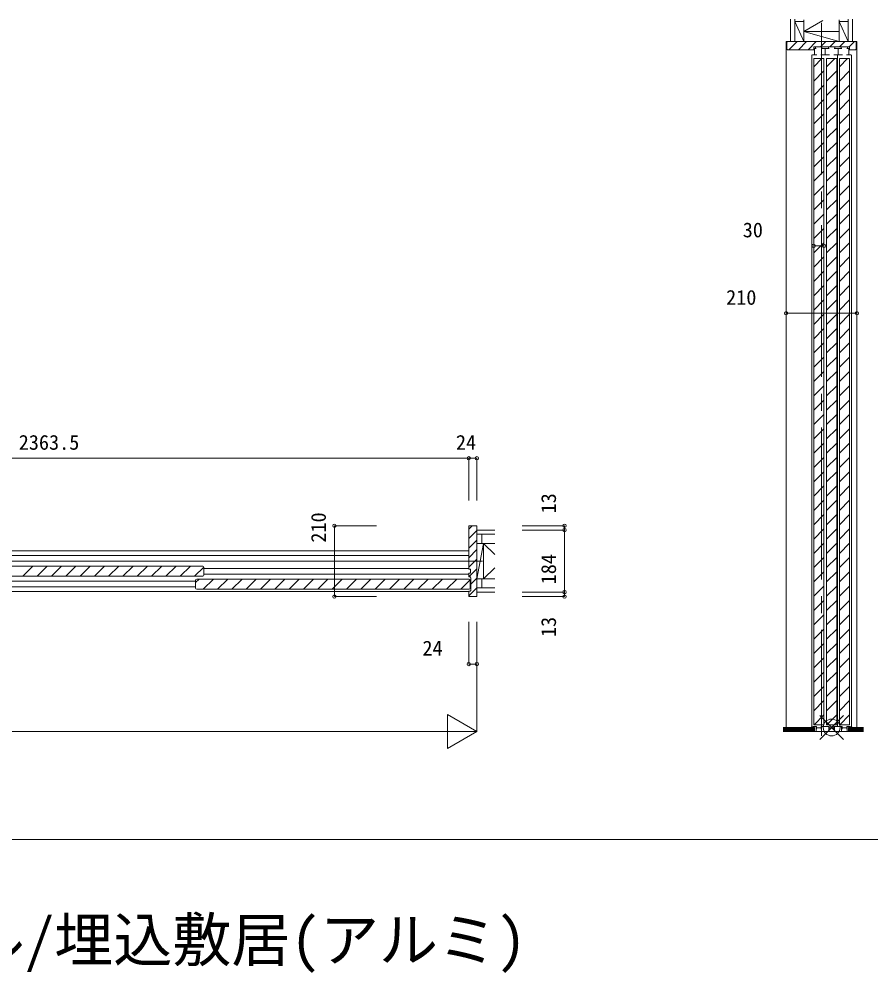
# Model space of a CAD drawing. Units: millimetres, scale not verified. Extents: x -14342 to 14341, y -10000 to 10000.
# Drawn here: x -11984 to -9460, y -7148 to -4321 of the extents above; entities that cross this region are included whole.
import ezdxf
from ezdxf.enums import TextEntityAlignment as Align

# ---------------------------------------------------------------- set-up
doc = ezdxf.new("R2010")
doc.units = ezdxf.units.MM
doc.header["$LTSCALE"] = 50
doc.linetypes.add('CHAIN2', pattern=[12, 9, -1, 1, -1])
for name, color, linetype, lineweight in [('0-0_0', 7, 'Continuous', 9), ('0-3_YKK_11', 2, 'Continuous', 18), ('0-4_YKK_12', 1, 'Continuous', 18), ('0-5_YKK_13', 7, 'Continuous', 9), ('0-6_YKK_D', 4, 'Continuous', 18), ('0-7_YSS_K', 4, 'Continuous', 18)]:
    doc.layers.add(name, color=color, linetype=linetype, lineweight=lineweight)
doc.layers.add('0-1_USER1', color=7, linetype='Continuous')
doc.styles.add('ＭＳ ゴシック', font='')
doc.styles.get('ＭＳ ゴシック').set_extended_font_data('MS Gothic')

msp = doc.modelspace()

# ---------------------------------------------------------------- linework, layer by layer
at = {"layer": '0-0_0'}
msp.add_line((-14340.51, -6752.5), (14159.49, -6752.5), dxfattribs=at)
at = {"layer": '0-3_YKK_11'}
for p, q in [((-9629.2, -4992.78), (-9599.2, -4992.78)), ((-9711.2, -5192.78), (-9501.2, -5192.78)), ((-13015.19, -5622.5), (-10651.69, -5622.5)), ((-10651.69, -5622.5), (-10627.69, -5622.5)), ((-10651.69, -5622.5), (-10651.69, -5747.5)), ((-10627.69, -5622.5), (-10627.69, -5747.5)), ((-11049.92, -5822.5), (-10924.92, -5822.5)), ((-11049.92, -5822.5), (-11049.92, -6032.5)), ((-10492.93, -5822.5), (-10367.93, -5822.5)), ((-10367.93, -5835.5), (-10367.93, -5822.5)), ((-10492.93, -5835.5), (-10367.93, -5835.5)), ((-10367.93, -5835.5), (-10367.93, -6019.5)), ((-10492.93, -6019.5), (-10367.93, -6019.5)), ((-10367.93, -6019.5), (-10367.93, -6032.5)), ((-11049.92, -6032.5), (-10924.92, -6032.5)), ((-10492.93, -6032.5), (-10367.93, -6032.5)), ((-10627.69, -6107.5), (-10627.69, -6432.5)), ((-10714.29, -6382.5), (-10714.29, -6482.5)), ((-10714.29, -6382.5), (-10627.69, -6432.5)), ((-13849.69, -6432.5), (-10627.69, -6432.5)), ((-10714.29, -6482.5), (-10627.69, -6432.5))]:
    msp.add_line(p, q, dxfattribs=at)
msp.add_lwpolyline([(-10651.69, -6107.5), (-10651.69, -6232.5), (-10627.69, -6232.5)], dxfattribs=at)
for centre in [(-9629.2, -4992.78), (-9599.2, -4992.78), (-9711.2, -5192.78), (-9501.2, -5192.78), (-10651.69, -5622.5), (-10627.69, -5622.5), (-11049.92, -5822.5), (-10367.93, -5822.5), (-10367.93, -5835.5), (-10367.93, -6019.5), (-11049.92, -6032.5), (-10367.93, -6032.5), (-10651.69, -6232.5), (-10627.69, -6232.5)]:
    msp.add_circle(centre, 5, dxfattribs=at)
at = {"layer": '0-4_YKK_12'}
for p, q in [((-9611.55, -6455.86), (-9540.84, -6385.14)), ((-9611.55, -6385.14), (-9540.84, -6455.86))]:
    msp.add_line(p, q, dxfattribs=at)
msp.add_circle((-9576.2, -6420.5), 25, dxfattribs=at)
at = {"layer": '0-5_YKK_13'}
for p, q in [((-9698.2, -4387.5), (-9698.2, -4321.06)), ((-9685.7, -4321.06), (-9685.7, -4387.5)), ((-9658.7, -4323.1), (-9658.7, -4387.5)), ((-9602.34, -4324.96), (-9658.7, -4357.5)), ((-9553.7, -4323.1), (-9553.7, -4387.5)), ((-9526.7, -4387.5), (-9526.7, -4320.58)), ((-9514.2, -4320.58), (-9514.2, -4387.5)), ((-9658.7, -4327.5), (-9685.7, -4327.5)), ((-9685.7, -4327.5), (-9658.7, -4387.5)), ((-9526.7, -4327.5), (-9553.7, -4327.5)), ((-9553.7, -4327.5), (-9526.7, -4387.5)), ((-9658.7, -4357.5), (-9553.7, -4387.5)), ((-9553.7, -4357.5), (-9658.7, -4357.5)), ((-10627.69, -5835.5), (-10574.61, -5835.5)), ((-10627.69, -5848), (-10574.61, -5848)), ((-10612.69, -5848), (-10612.69, -5875)), ((-10574.61, -5875), (-10627.69, -5875)), ((-10607.69, -5875), (-10627.69, -5980)), ((-10574.61, -5908.08), (-10607.69, -5875)), ((-10607.69, -5875), (-10607.69, -5980)), ((-13896.14, -5927.5), (-10610.64, -5927.5)), ((-10574.61, -5946.92), (-10607.69, -5980)), ((-10574.61, -5980), (-10627.69, -5980)), ((-10612.69, -5980), (-10612.69, -6007)), ((-10574.61, -5980), (-10607.69, -5980)), ((-10574.61, -6007), (-10627.69, -6007)), ((-10627.69, -6019.5), (-10574.61, -6019.5)), ((-9719.54, -6420.5), (-9626.61, -6420.5)), ((-9719.54, -6423.5), (-9626.7, -6423.5)), ((-9719.54, -6426.5), (-9626.7, -6426.5)), ((-9719.54, -6429.5), (-9626.7, -6429.5)), ((-9719.54, -6432.5), (-9482.02, -6432.5)), ((-9626.7, -6420.5), (-9626.7, -6432.5)), ((-9482.02, -6420.5), (-9525.7, -6420.5)), ((-9525.7, -6420.5), (-9525.7, -6432.5)), ((-9482.02, -6423.5), (-9525.7, -6423.5)), ((-9482.02, -6426.5), (-9525.7, -6426.5)), ((-9482.02, -6429.5), (-9525.7, -6429.5))]:
    msp.add_line(p, q, dxfattribs=at)
at = {"layer": '0-5_YKK_13', "linetype": 'CHAIN2'}
msp.add_line((-9606.2, -4331.51), (-9606.2, -6445.03), dxfattribs=at)
at = {"layer": '0-6_YKK_D'}
for p, q in [((-9708.7, -4389.32), (-9706.88, -4387.5)), ((-9702.59, -4411.5), (-9678.59, -4387.5)), ((-9698.2, -4387.5), (-9685.7, -4387.5)), ((-9674.31, -4411.5), (-9650.31, -4387.5)), ((-9658.7, -4387.5), (-9553.7, -4387.5)), ((-9646.02, -4411.5), (-9622.02, -4387.5)), ((-9623.6, -4403.1), (-9604.8, -4403.1)), ((-9623.6, -4408.2), (-9623.6, -4403.1)), ((-9609.34, -4403.1), (-9593.74, -4387.5)), ((-9606.8, -4408.2), (-9583.6, -4408.2)), ((-9604.8, -4403.1), (-9604.8, -4408.2)), ((-9595.2, -4408.2), (-9595.2, -4426.7)), ((-9585.6, -4403.1), (-9585.6, -4408.2)), ((-9581.05, -4403.1), (-9565.45, -4387.5)), ((-9568.8, -4408.2), (-9545.6, -4408.2)), ((-9566.8, -4403.1), (-9566.8, -4408.2)), ((-9557.2, -4408.2), (-9557.2, -4426.7)), ((-9552.77, -4403.1), (-9537.17, -4387.5)), ((-9547.6, -4403.1), (-9547.6, -4408.2)), ((-9526.7, -4387.5), (-9514.2, -4387.5)), ((-9524.49, -4403.1), (-9508.89, -4387.5)), ((-9637, -4411.7), (-9627.3, -4411.7)), ((-9635.2, -4426.88), (-9635.2, -6418.77)), ((-9620.4, -4426.7), (-9633, -4426.7)), ((-9629.2, -4437.5), (-9599.2, -4437.5)), ((-9629.2, -6412.5), (-9629.2, -4437.5)), ((-9629.2, -4461.91), (-9604.78, -4437.5)), ((-9608, -4426.7), (-9582.4, -4426.7)), ((-9599.2, -6412.5), (-9599.2, -4437.5)), ((-9599.2, -6412.5), (-9599.2, -4437.5)), ((-9591.2, -4437.5), (-9561.2, -4437.5)), ((-9591.2, -6412.5), (-9591.2, -4437.5)), ((-9591.2, -4461.91), (-9566.78, -4437.5)), ((-9570, -4426.7), (-9544.4, -4426.7)), ((-9561.2, -6412.5), (-9561.2, -4437.5)), ((-9561.2, -6412.5), (-9561.2, -4437.5)), ((-9559.2, -4426.88), (-9559.2, -6417.5)), ((-9553.2, -4437.5), (-9523.2, -4437.5)), ((-9553.2, -6412.5), (-9553.2, -4437.5)), ((-9553.2, -4461.91), (-9528.78, -4437.5)), ((-9532, -4426.7), (-9519.4, -4426.7)), ((-9515.4, -4411.7), (-9525.1, -4411.7)), ((-9523.2, -6412.5), (-9523.2, -4437.5)), ((-9517.2, -4426.88), (-9517.2, -6418.77)), ((-9629.2, -4504.34), (-9599.2, -4474.34)), ((-9591.2, -4504.34), (-9561.2, -4474.34)), ((-9553.2, -4504.34), (-9523.2, -4474.34)), ((-9629.2, -4546.77), (-9599.2, -4516.77)), ((-9591.2, -4546.77), (-9561.2, -4516.77)), ((-9553.2, -4546.77), (-9523.2, -4516.77)), ((-9629.2, -4589.19), (-9599.2, -4559.19)), ((-9591.2, -4589.19), (-9561.2, -4559.19)), ((-9553.2, -4589.19), (-9523.2, -4559.19)), ((-9629.2, -4631.62), (-9599.2, -4601.62)), ((-9591.2, -4631.62), (-9561.2, -4601.62)), ((-9553.2, -4631.62), (-9523.2, -4601.62)), ((-9629.2, -4674.05), (-9599.2, -4644.05)), ((-9591.2, -4674.05), (-9561.2, -4644.05)), ((-9553.2, -4674.05), (-9523.2, -4644.05)), ((-9629.2, -4716.47), (-9599.2, -4686.47)), ((-9591.2, -4716.47), (-9561.2, -4686.47)), ((-9553.2, -4716.47), (-9523.2, -4686.47)), ((-9629.2, -4758.9), (-9599.2, -4728.9)), ((-9591.2, -4758.9), (-9561.2, -4728.9)), ((-9553.2, -4758.9), (-9523.2, -4728.9)), ((-9629.2, -4801.33), (-9599.2, -4771.33)), ((-9591.2, -4801.33), (-9561.2, -4771.33)), ((-9553.2, -4801.33), (-9523.2, -4771.33)), ((-9629.2, -4843.75), (-9599.2, -4813.75)), ((-9591.2, -4843.75), (-9561.2, -4813.75)), ((-9553.2, -4843.75), (-9523.2, -4813.75)), ((-9629.2, -4886.18), (-9599.2, -4856.18)), ((-9591.2, -4886.18), (-9561.2, -4856.18)), ((-9553.2, -4886.18), (-9523.2, -4856.18)), ((-9629.2, -4928.61), (-9599.2, -4898.61)), ((-9591.2, -4928.61), (-9561.2, -4898.61)), ((-9553.2, -4928.61), (-9523.2, -4898.61)), ((-9629.2, -4971.03), (-9599.2, -4941.03)), ((-9591.2, -4971.03), (-9561.2, -4941.03)), ((-9553.2, -4971.03), (-9523.2, -4941.03)), ((-9629.2, -5013.46), (-9599.2, -4983.46)), ((-9591.2, -5013.46), (-9561.2, -4983.46)), ((-9553.2, -5013.46), (-9523.2, -4983.46)), ((-9629.2, -5055.88), (-9599.2, -5025.88)), ((-9591.2, -5055.88), (-9561.2, -5025.88)), ((-9553.2, -5055.88), (-9523.2, -5025.88)), ((-9629.2, -5098.31), (-9599.2, -5068.31)), ((-9591.2, -5098.31), (-9561.2, -5068.31)), ((-9553.2, -5098.31), (-9523.2, -5068.31)), ((-9629.2, -5140.74), (-9599.2, -5110.74)), ((-9591.2, -5140.74), (-9561.2, -5110.74)), ((-9553.2, -5140.74), (-9523.2, -5110.74)), ((-9629.2, -5183.16), (-9599.2, -5153.16)), ((-9591.2, -5183.16), (-9561.2, -5153.16)), ((-9553.2, -5183.16), (-9523.2, -5153.16)), ((-9629.2, -5225.59), (-9599.2, -5195.59)), ((-9591.2, -5225.59), (-9561.2, -5195.59)), ((-9553.2, -5225.59), (-9523.2, -5195.59)), ((-9629.2, -5268.02), (-9599.2, -5238.02)), ((-9591.2, -5268.02), (-9561.2, -5238.02)), ((-9553.2, -5268.02), (-9523.2, -5238.02)), ((-9629.2, -5310.44), (-9599.2, -5280.44)), ((-9591.2, -5310.44), (-9561.2, -5280.44)), ((-9553.2, -5310.44), (-9523.2, -5280.44)), ((-9629.2, -5352.87), (-9599.2, -5322.87)), ((-9591.2, -5352.87), (-9561.2, -5322.87)), ((-9553.2, -5352.87), (-9523.2, -5322.87)), ((-9629.2, -5395.3), (-9599.2, -5365.3)), ((-9591.2, -5395.3), (-9561.2, -5365.3)), ((-9553.2, -5395.3), (-9523.2, -5365.3)), ((-9629.2, -5437.72), (-9599.2, -5407.72)), ((-9591.2, -5437.72), (-9561.2, -5407.72)), ((-9553.2, -5437.72), (-9523.2, -5407.72)), ((-9629.2, -5480.15), (-9599.2, -5450.15)), ((-9591.2, -5480.15), (-9561.2, -5450.15)), ((-9553.2, -5480.15), (-9523.2, -5450.15)), ((-9629.2, -5522.58), (-9599.2, -5492.58)), ((-9591.2, -5522.58), (-9561.2, -5492.58)), ((-9553.2, -5522.58), (-9523.2, -5492.58)), ((-9629.2, -5565), (-9599.2, -5535)), ((-9591.2, -5565), (-9561.2, -5535)), ((-9553.2, -5565), (-9523.2, -5535)), ((-9629.2, -5607.43), (-9599.2, -5577.43)), ((-9591.2, -5607.43), (-9561.2, -5577.43)), ((-9553.2, -5607.43), (-9523.2, -5577.43)), ((-9629.2, -5649.85), (-9599.2, -5619.85)), ((-9591.2, -5649.85), (-9561.2, -5619.85)), ((-9553.2, -5649.85), (-9523.2, -5619.85)), ((-9629.2, -5692.28), (-9599.2, -5662.28)), ((-9591.2, -5692.28), (-9561.2, -5662.28)), ((-9553.2, -5692.28), (-9523.2, -5662.28)), ((-9629.2, -5734.71), (-9599.2, -5704.71)), ((-9591.2, -5734.71), (-9561.2, -5704.71)), ((-9553.2, -5734.71), (-9523.2, -5704.71)), ((-9629.2, -5777.13), (-9599.2, -5747.13)), ((-9591.2, -5777.13), (-9561.2, -5747.13)), ((-9553.2, -5777.13), (-9523.2, -5747.13)), ((-9629.2, -5819.56), (-9599.2, -5789.56)), ((-9591.2, -5819.56), (-9561.2, -5789.56)), ((-9553.2, -5819.56), (-9523.2, -5789.56)), ((-9629.2, -5861.99), (-9599.2, -5831.99)), ((-9591.2, -5861.99), (-9561.2, -5831.99)), ((-9553.2, -5861.99), (-9523.2, -5831.99)), ((-9629.2, -5904.41), (-9599.2, -5874.41)), ((-9591.2, -5904.41), (-9561.2, -5874.41)), ((-9553.2, -5904.41), (-9523.2, -5874.41)), ((-13825.69, -5897), (-10651.69, -5897)), ((-12226.19, -5911), (-10651.69, -5911)), ((-10651.69, -5928), (-12226.19, -5928)), ((-9629.2, -5946.84), (-9599.2, -5916.84)), ((-9591.2, -5946.84), (-9561.2, -5916.84)), ((-9553.2, -5946.84), (-9523.2, -5916.84)), ((-11436.69, -5949), (-10651.69, -5949)), ((-10651.69, -5966), (-11436.69, -5966)), ((-9629.2, -5989.27), (-9599.2, -5959.27)), ((-9591.2, -5989.27), (-9561.2, -5959.27)), ((-9553.2, -5989.27), (-9523.2, -5959.27)), ((-11461.19, -5987), (-13825.69, -5987)), ((-13825.69, -6004), (-11461.19, -6004)), ((-13825.69, -6018), (-10651.69, -6018)), ((-9629.2, -6031.69), (-9599.2, -6001.69)), ((-9591.2, -6031.69), (-9561.2, -6001.69)), ((-9553.2, -6031.69), (-9523.2, -6001.69)), ((-9629.2, -6074.12), (-9599.2, -6044.12)), ((-9591.2, -6074.12), (-9561.2, -6044.12)), ((-9553.2, -6074.12), (-9523.2, -6044.12)), ((-9629.2, -6116.54), (-9599.2, -6086.54)), ((-9591.2, -6116.54), (-9561.2, -6086.54)), ((-9553.2, -6116.54), (-9523.2, -6086.54)), ((-9629.2, -6158.97), (-9599.2, -6128.97)), ((-9591.2, -6158.97), (-9561.2, -6128.97)), ((-9553.2, -6158.97), (-9523.2, -6128.97)), ((-9629.2, -6201.4), (-9599.2, -6171.4)), ((-9591.2, -6201.4), (-9561.2, -6171.4)), ((-9553.2, -6201.4), (-9523.2, -6171.4)), ((-9629.2, -6243.82), (-9599.2, -6213.82)), ((-9591.2, -6243.82), (-9561.2, -6213.82)), ((-9553.2, -6243.82), (-9523.2, -6213.82)), ((-9629.2, -6286.25), (-9599.2, -6256.25)), ((-9591.2, -6286.25), (-9561.2, -6256.25)), ((-9553.2, -6286.25), (-9523.2, -6256.25)), ((-9629.2, -6328.68), (-9599.2, -6298.68)), ((-9591.2, -6328.68), (-9561.2, -6298.68)), ((-9553.2, -6328.68), (-9523.2, -6298.68)), ((-9629.2, -6371.1), (-9599.2, -6341.1)), ((-9591.2, -6371.1), (-9561.2, -6341.1)), ((-9553.2, -6371.1), (-9523.2, -6341.1)), ((-9628.16, -6412.5), (-9599.2, -6383.53)), ((-9590.16, -6412.5), (-9561.2, -6383.53)), ((-9552.16, -6412.5), (-9523.2, -6383.53)), ((-9629.2, -6412.5), (-9599.2, -6412.5)), ((-9591.2, -6412.5), (-9561.2, -6412.5)), ((-9553.2, -6412.5), (-9523.2, -6412.5)), ((-9636.7, -6420.3), (-9636.7, -6419.7)), ((-9635.2, -6420.5), (-9635.2, -6420.14)), ((-9607.2, -6422), (-9621.2, -6422)), ((-9569.2, -6422), (-9583.2, -6422)), ((-9545.2, -6422), (-9531.2, -6422)), ((-9517.2, -6420.5), (-9517.2, -6420.14)), ((-9515.7, -6420.3), (-9515.7, -6419.7))]:
    msp.add_line(p, q, dxfattribs=at)
for points in [[(-9708.7, -4387.5), (-9711.2, -4387.5), (-9711.2, -6420.5)], [(-9528.7, -4387.5), (-9683.7, -4387.5), (-9708.7, -4387.5), (-9708.7, -4409.5)], [(-9706.7, -4411.5), (-9629.3, -4411.5), (-9628.8, -4411), (-9628.8, -4403.1), (-9584.7, -4403.1), (-9567.7, -4403.1), (-9523.6, -4403.1), (-9523.6, -4411), (-9523.1, -4411.5), (-9505.7, -4411.5)], [(-9621.6, -4408.2), (-9627.3, -4408.2), (-9627.3, -4426.7)], [(-9547.6, -4403.1), (-9528.8, -4403.1), (-9528.8, -4408.2)], [(-9530.8, -4408.2), (-9525.1, -4408.2), (-9525.1, -4426.7)], [(-9503.7, -4409.5), (-9503.7, -4387.5), (-9528.7, -4387.5)], [(-9503.7, -4387.5), (-9501.2, -4387.5), (-9501.2, -6420.5)], [(-9630.7, -6417.7), (-9622.5, -6417.7), (-9622.5, -6432.5), (-9605.9, -6432.5), (-9605.9, -6417.7), (-9584.5, -6417.7)], [(-9622.65, -6417.5), (-9621.2, -6417.5), (-9621.2, -6425.5)], [(-9607.2, -6425.5), (-9607.2, -6417.5), (-9605.74, -6417.5)], [(-9584.65, -6417.5), (-9583.2, -6417.5), (-9583.2, -6425.5)], [(-9584.5, -6417.7), (-9584.5, -6432.5), (-9567.9, -6432.5), (-9567.9, -6417.7), (-9546.5, -6417.7)], [(-9569.2, -6425.5), (-9569.2, -6417.5), (-9567.74, -6417.5)], [(-9545.2, -6425.5), (-9545.2, -6417.5), (-9546.65, -6417.5)], [(-9521.7, -6417.7), (-9529.9, -6417.7), (-9529.9, -6432.5), (-9546.5, -6432.5), (-9546.5, -6417.7)], [(-9529.74, -6417.5), (-9531.2, -6417.5), (-9531.2, -6425.5)]]:
    msp.add_lwpolyline(points, dxfattribs=at)
for centre, radius, start, end in [((-9706.7, -4409.5), 2, 180.00001, 269.99999), ((-9505.7, -4409.5), 2, 270.00001, 359.99999), ((-9630.7, -6427.7), 10, 90, 126.86989), ((-9521.7, -6427.7), 10, 53.13011, 90)]:
    msp.add_arc(centre, radius, start, end, dxfattribs=at)
at = {"layer": '0-7_YSS_K'}
for p, q in [((-10651.69, -5832.54), (-10641.65, -5822.5)), ((-10651.69, -5860.83), (-10627.69, -5836.83)), ((-10627.69, -5835.5), (-10627.69, -5848)), ((-10651.69, -5889.11), (-10627.69, -5865.11)), ((-10627.69, -5875), (-10627.69, -5980)), ((-10651.69, -5917.4), (-10627.69, -5893.4)), ((-10651.69, -5945.68), (-10627.69, -5921.68)), ((-12247.39, -5942.5), (-11439.99, -5942.5)), ((-11973.48, -5972.5), (-11943.48, -5942.5)), ((-11931.05, -5972.5), (-11901.05, -5942.5)), ((-11888.63, -5972.5), (-11858.63, -5942.5)), ((-11846.2, -5972.5), (-11816.2, -5942.5)), ((-11803.77, -5972.5), (-11773.77, -5942.5)), ((-11761.35, -5972.5), (-11731.35, -5942.5)), ((-11718.92, -5972.5), (-11688.92, -5942.5)), ((-11676.49, -5972.5), (-11646.49, -5942.5)), ((-11634.07, -5972.5), (-11604.07, -5942.5)), ((-11591.64, -5972.5), (-11561.64, -5942.5)), ((-11549.22, -5972.5), (-11519.22, -5942.5)), ((-11506.79, -5972.5), (-11476.79, -5942.5)), ((-11464.36, -5972.5), (-11436.8, -5944.94)), ((-11436.69, -5945.8), (-11436.69, -5969.2)), ((-10651.61, -5973.89), (-10627.69, -5949.96)), ((-12247.39, -5972.5), (-11439.99, -5972.5)), ((-11461.19, -5990.73), (-11450.96, -5980.5)), ((-11461.19, -6007.2), (-11461.19, -5983.8)), ((-11457.89, -5980.5), (-10650.49, -5980.5)), ((-11438.54, -6010.5), (-11408.54, -5980.5)), ((-11396.11, -6010.5), (-11366.11, -5980.5)), ((-11353.68, -6010.5), (-11323.68, -5980.5)), ((-11311.26, -6010.5), (-11281.26, -5980.5)), ((-11268.83, -6010.5), (-11238.83, -5980.5)), ((-11226.41, -6010.5), (-11196.41, -5980.5)), ((-11183.98, -6010.5), (-11153.98, -5980.5)), ((-11141.55, -6010.5), (-11111.55, -5980.5)), ((-11099.13, -6010.5), (-11069.13, -5980.5)), ((-11056.7, -6010.5), (-11026.7, -5980.5)), ((-11014.27, -6010.5), (-10984.27, -5980.5)), ((-10971.85, -6010.5), (-10941.85, -5980.5)), ((-10929.42, -6010.5), (-10899.42, -5980.5)), ((-10886.99, -6010.5), (-10856.99, -5980.5)), ((-10844.57, -6010.5), (-10814.57, -5980.5)), ((-10802.14, -6010.5), (-10772.14, -5980.5)), ((-10759.72, -6010.5), (-10729.72, -5980.5)), ((-10717.29, -6010.5), (-10687.29, -5980.5)), ((-10674.86, -6010.5), (-10647.3, -5982.94)), ((-10650.69, -5974.5), (-10647.69, -5974.5)), ((-10647.19, -5983.8), (-10647.19, -6007.2)), ((-10645.69, -5976.5), (-10645.69, -6014.5)), ((-10645.69, -5996.25), (-10627.69, -5978.25)), ((-11457.89, -6010.5), (-10650.49, -6010.5)), ((-10651.69, -6030.53), (-10627.69, -6006.53)), ((-10651.69, -6017.5), (-10651.69, -6030.5)), ((-10647.69, -6016.5), (-10650.69, -6016.5)), ((-10627.69, -6019.5), (-10627.69, -6007))]:
    msp.add_line(p, q, dxfattribs=at)
for points in [[(-10651.69, -5824.5), (-10651.69, -5951), (-10651.19, -5951.5), (-10646.69, -5951.5), (-10646.69, -5952.5), (-10646.69, -5962.5), (-10646.69, -5963.5), (-10651.19, -5963.5), (-10651.69, -5964), (-10651.69, -5973.5)], [(-10627.69, -6007.5), (-10627.69, -5847.5), (-10627.69, -5822.5), (-10649.69, -5822.5)], [(-10649.69, -6032.5), (-10627.69, -6032.5), (-10627.69, -6007.5)]]:
    msp.add_lwpolyline(points, dxfattribs=at)
for centre, radius, start, end in [((-10649.69, -5824.5), 2, 90.00001, 179.99999), ((-11439.99, -5945.8), 3.3, 0, 90), ((-11457.89, -5983.8), 3.3, 90, 180), ((-11439.99, -5969.2), 3.3, 270, 0), ((-10650.69, -5973.5), 1, 180.00001, 269.99999), ((-10650.49, -5983.8), 3.3, 0, 90), ((-10647.69, -5976.5), 2, 0.00001, 89.99999), ((-11457.89, -6007.2), 3.3, 180, 270), ((-10650.69, -6017.5), 1, 90.00001, 179.99999), ((-10650.49, -6007.2), 3.3, 270, 0), ((-10647.69, -6014.5), 2, 270.00001, 359.99999), ((-10649.69, -6030.5), 2, 180.00001, 269.99999)]:
    msp.add_arc(centre, radius, start, end, dxfattribs=at)

# ---------------------------------------------------------------- texts
at = {"layer": '0-1_USER1', "style": 'ＭＳ ゴシック'}
msp.add_text('枠見込み186/ラウンドレール/埋込敷居(アルミ)', height=128.3, dxfattribs=at).set_placement((-14241.51, -7152.5), align=Align.BOTTOM_LEFT)
at = {"layer": '0-3_YKK_11', "style": 'ＭＳ ゴシック'}
for s, p in [('30', (-9839.62, -4980.78)), ('210', (-9888.91, -5180.78)), ('2363.5', (-11985.44, -5610.5)), ('24', (-10689.69, -5610.5)), ('24', (-10788.98, -6220.5))]:
    msp.add_text(s, height=43.99, dxfattribs=at).set_placement(p, align=Align.BOTTOM_LEFT)
for s, p in [('13', (-10379.93, -5786.1)), ('210', (-11061.92, -5872.66)), ('184', (-10379.93, -5996.18)), ('13', (-10379.93, -6152.5))]:
    msp.add_text(s, height=43.99, rotation=90, dxfattribs=at).set_placement(p, align=Align.BOTTOM_LEFT)

doc.saveas('drawing.dxf')
